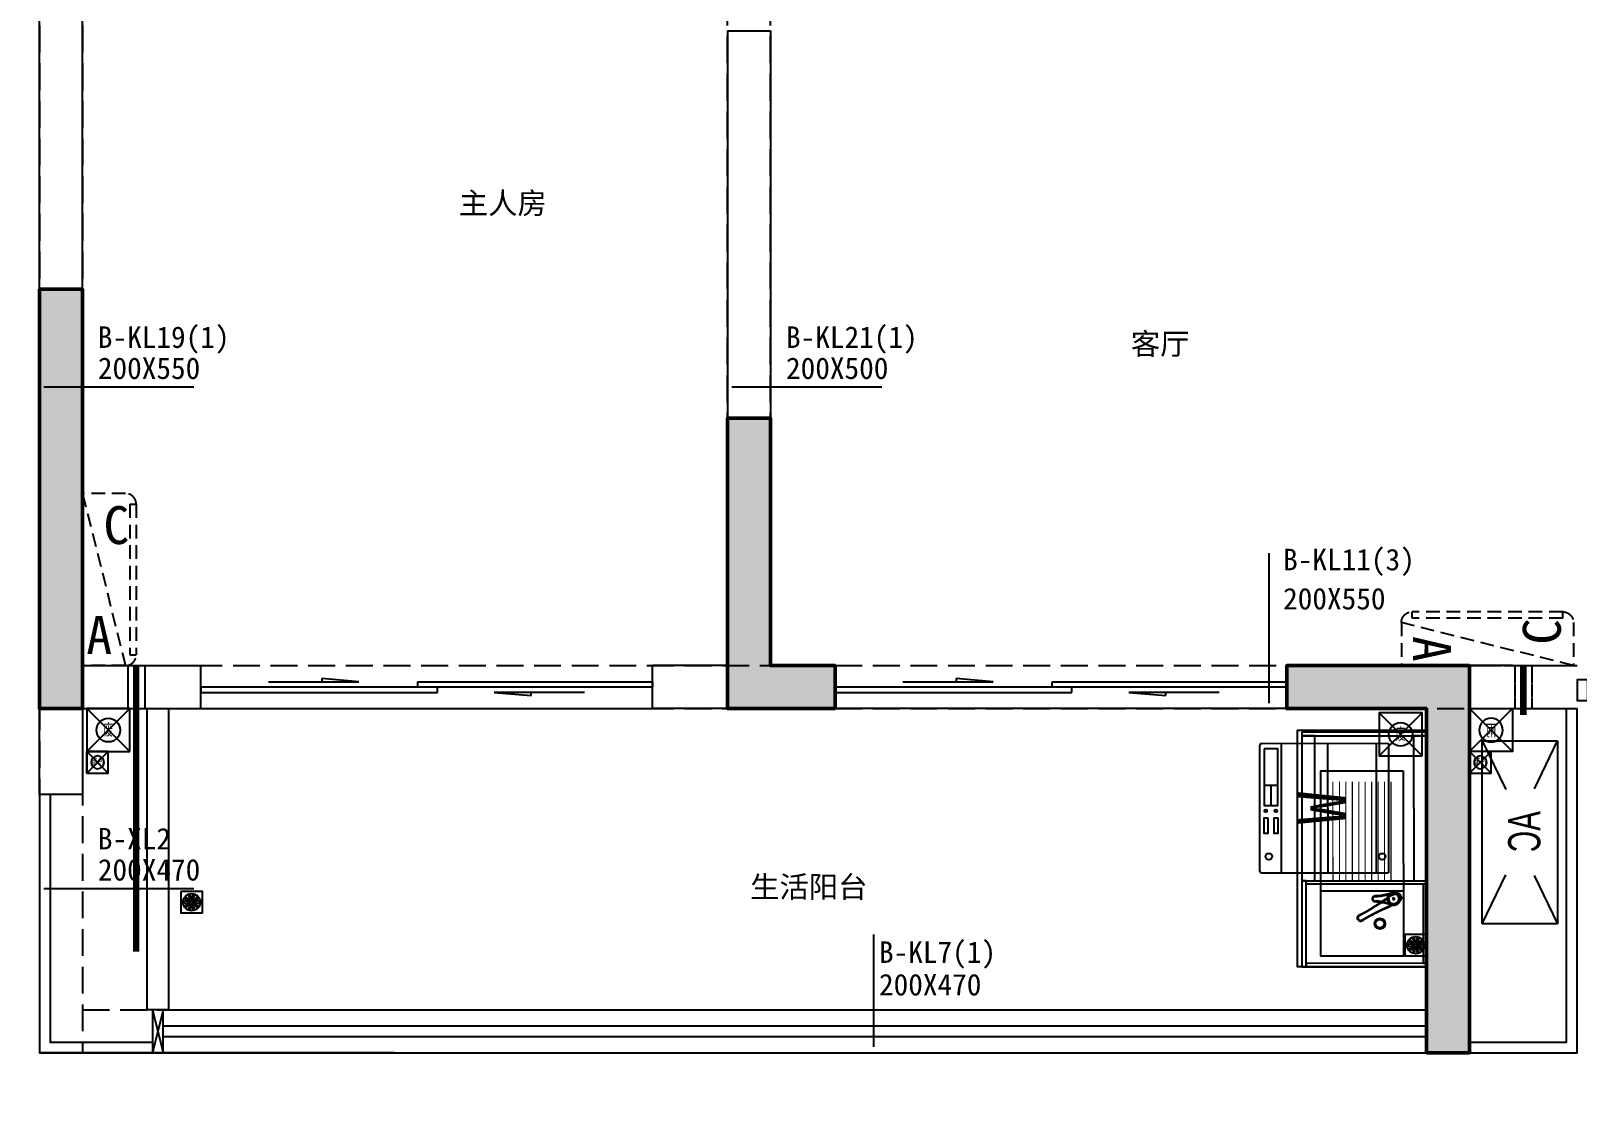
# Model space of a CAD drawing. Header units: millimetres. Extents: x -102565 to 103504, y -132507 to -120.
# Drawn here: x 5559 to 12749, y -31306 to -26267 of the extents above; entities that cross this region are included whole.
import ezdxf
from ezdxf import colors
from ezdxf.entities.mleader import LeaderData, LeaderLine
from ezdxf.enums import TextEntityAlignment as Align
from ezdxf.math import Vec2, Vec3

# ---------------------------------------------------------------- set-up
doc = ezdxf.new("R2010")
doc.units = ezdxf.units.MM
doc.header["$LTSCALE"] = 10
for name, pattern in [('A02-G-MAIN-洋房3号户型_设计区$0$HIDDEN2', [0.1875, 0.125, -0.0625]), ('A02-G-MAIN-洋房4号户型_设计区$0$A02-G-MAIN-B户型报建_设计区$0$DASH', [0.35, 0.25, -0.1]), ('A02-G-MAIN-洋房4号户型_设计区$0$DASH', [0.35, 0.25, -0.1]), ('DASH', [0.35, 0.25, -0.1]), ('HIDDEN', [9.525, 6.35, -3.175])]:
    doc.linetypes.add(name, pattern=pattern)
doc.layers.get('Defpoints').update_dxf_attribs({"color": 9})
for name, color, linetype in [('-B10  平         面  LESS', 3, 'Continuous'), ('-B12  平         地  LESS', 1, 'Continuous'), ('-B1234平 地 天 间  LESS', 7, 'Continuous'), ('-B13  平         天  LESS', 1, 'Continuous'), ('-B14  平 面 注 释  LESS', 1, 'Continuous'), ('-B60  给   排   水  LESS', 2, 'Continuous'), ('A02-G-MAIN-洋房3号户型_设计区$0$A_EQPM_KICH(厨房设备)', 8, 'Continuous'), ('A02-G-MAIN-洋房3号户型_设计区$0$A_FLOR_FTMT_FIXD(固定家具)', 8, 'Continuous'), ('A02-G-MAIN-洋房3号户型_设计区$0$p-furn1A', 30, 'Continuous'), ('A02-G-MAIN-洋房4号户型_设计区$0$A02-G-MAIN-E户型报建_设计区$0$A_EQPM_SMAL(空调室内外机)', 1, 'Continuous'), ('A02-G-MAIN-洋房4号户型_设计区$0$A_DOOR(门)', 3, 'Continuous'), ('A02-G-MAIN-洋房4号户型_设计区$0$A_FLOR_BORD(边缘)', 7, 'Continuous'), ('A02-G-MAIN-洋房4号户型_设计区$0$A_HDWR(配件)', 1, 'Continuous'), ('A02-G-MAIN-洋房4号户型_设计区$0$A_HOLE(洞)', 3, 'Continuous'), ('A02-G-MAIN-洋房6号户型_设计区$0$A_HDWR(配件)', 1, 'Continuous'), ('A21-G-BASE-D户型放大图_设计区$0$S_COCR_PIPE（冷凝水管）', 30, 'A21-G-BASE-D户型放大图_设计区$0$空调冷凝水管'), ('A21-G-BASE-D户型放大图_设计区$0$S_RAIN_PIPE（雨水管）', 80, 'A21-G-BASE-D户型放大图_设计区$0$雨水管'), ('A21-G-BASE-D户型放大图_设计区$0$S_WAST_GRAV_PIPE（重力废水管）', 20, 'A21-G-BASE-D户型放大图_设计区$0$废水管'), ('A21-G-BASE-D户型放大图_设计区$0$S_WSD_VERT_PIPE（给排水立管）', 210, 'Continuous'), ('c-ceilbeam', 5, 'Continuous'), ('S10-G-WACO-D户型COSF_设计区$0$G_COL_HATCH（墙柱填充）', 252, 'Continuous'), ('W20-12-G-SDMN-SF水条件_设计区$0$S_WSD_VERT_PIPE（给排水立管）', 210, 'Continuous'), ('建筑梁位', 1, 'Continuous')]:
    doc.layers.add(name, color=color, linetype=linetype)
doc.layers.add('S10-G-WACO-D户型COSF_设计区$0$G_COL（墙柱）', color=4, linetype='Continuous', lineweight=50)
doc.styles.add('A02-G-MAIN-洋房3号户型_设计区$0$YS4', font='simhei.ttf')
doc.styles.add('A02-G-MAIN-洋房4号户型_设计区$0$A02-G-MAIN-E户型报建_设计区$0$HZ', font='hysz.shx', dxfattribs={"width": 0.65, "bigfont": 'hyfs.shx'})
doc.styles.add('A21-G-BASE-D户型放大图_设计区$0$HZ', font='hysz.shx', dxfattribs={"width": 0.65, "bigfont": 'hyfs.shx'})
doc.styles.add('LESS标准文字', font='simhei.ttf', dxfattribs={"height": 2})
doc.styles.add('黑体', font='simhei.ttf')
doc.linetypes.add('A21-G-BASE-D户型放大图_设计区$0$废水管', pattern='A,2,-0.1,["F",A21-G-BASE-D户型放大图_设计区$0$HZ,S=0.12,R=0,X=-0.055,Y=-0.06],-0.1', length=2.2)
doc.linetypes.add('A21-G-BASE-D户型放大图_设计区$0$空调冷凝水管', pattern='A,2,-0.1,["N",A21-G-BASE-D户型放大图_设计区$0$HZ,S=0.12,R=0,X=-0.06,Y=-0.06],-0.1', length=2.2)
doc.linetypes.add('A21-G-BASE-D户型放大图_设计区$0$雨水管', pattern='A,2,-0.1,["Y",A21-G-BASE-D户型放大图_设计区$0$HZ,S=0.12,R=0,X=-0.055,Y=-0.06],-0.1', length=2.2)

# ---------------------------------------------------------------- blocks, each defined once
blk = doc.blocks.new('_Dot')
at = {"color": 0, "linetype": 'ByBlock', "lineweight": -2}
blk.add_line((-0.5, 0), (-1, 0), dxfattribs=at)
at = {"color": 0, "linetype": 'ByBlock', "const_width": 0.5}
blk.add_lwpolyline([(-0.25, 0, 1), (0.25, 0, 1)], format="xyb", close=True, dxfattribs=at)
blk = doc.blocks.new('ree13212')
at = {"layer": 'c-ceilbeam', "color": 3}
for p, q in [((4329.9, -45312.1), (5027.7, -45312.1)), ((7529.9, -45312.1), (8227.7, -45312.1)), ((10028.6, -46782.8), (10028.6, -46085)), ((4329.9, -47643.5), (5027.7, -47643.5)), ((8190, -48380.9), (8190, -47857.9))]:
    blk.add_line(p, q, dxfattribs=at)
at = {"layer": 'W20-12-G-SDMN-SF水条件_设计区$0$S_WSD_VERT_PIPE（给排水立管）', "color": 1, "linetype": 'DASH', "ltscale": 50}
for p, q in [((4310.3, -39607.8), (4310.3, -48407.8)), ((4510.3, -39607.8), (4510.3, -48407.8)), ((7510.3, -46607.8), (7510.3, -42507.8)), ((7710.3, -46607.8), (7710.3, -42707.8)), ((4510.3, -46607.8), (15710.3, -46607.8)), ((4510.3, -46807.8), (15710.3, -46807.8)), ((4510.3, -48207.8), (10760.4, -48207.8)), ((4310.3, -48407.8), (10760.4, -48407.8))]:
    blk.add_line(p, q, dxfattribs=at)
at = {"layer": 'c-ceilbeam', "color": 3, "linetype": 'HIDDEN', "style": '黑体'}
for s, p in [('B-KL19(1)', (4581.8, -45131.2)), ('B-KL21(1)', (7781.8, -45131.2)), ('200X550', (4581.8, -45275.7)), ('200X500', (7781.8, -45275.7)), ('B-KL11(3)', (10093.4, -46165.1)), ('200X550', (10093.4, -46346.9)), ('B-XL2', (4581.8, -47462.7)), ('200X470', (4581.8, -47607.2)), ('B-KL7(1)', (8214.2, -47990)), ('200X470', (8214.2, -48141.1))]:
    blk.add_text(s, height=100, rotation=0.00074, dxfattribs=at).set_placement(p)
blk = doc.blocks.new('A02-G-MAIN-洋房4号户型_设计区$0$A02-G-MAIN-E户型报建_设计区$0$A$C70B335D5')
at = {"layer": '-B1234平 地 天 间  LESS', "color": 1}
for p, q in [((-850, 186), (-850, -164)), ((0, 186), (-850, 186)), ((-850, 186), (-623.2, 77)), ((0, 186), (-226.8, 77)), ((0, -164), (0, 186)), ((-627.8, -56.6), (-850, -164)), ((-224.5, -55.8), (0, -164)), ((-850, -164), (0, -164))]:
    blk.add_line(p, q, dxfattribs=at)
at = {"layer": '-B1234平 地 天 间  LESS', "color": 1, "style": 'A02-G-MAIN-洋房4号户型_设计区$0$A02-G-MAIN-E户型报建_设计区$0$HZ', "width": 0.7}
blk.add_text('AC', height=150, rotation=360, dxfattribs=at).set_placement((-523.7, -84))
blk = doc.blocks.new('空调')
at = {"color": 1, "linetype": 'HIDDEN'}
for p, q in [((50, 250), (750, 250)), ((50, 220), (50, 250)), ((50, 220), (750, 220)), ((750, 220), (750, 250)), ((0, 200), (0, 0)), ((0, 0), (800, 200)), ((800, 200), (800, 0))]:
    blk.add_line(p, q, dxfattribs=at)
at = {"linetype": 'HIDDEN'}
blk.add_lwpolyline([(800, 0), (0, 0)], dxfattribs=at)
at = {"color": 1, "linetype": 'HIDDEN'}
for centre, start, end in [((50, 200), 90, 180), ((750, 200), 0, 90)]:
    blk.add_arc(centre, 50, start, end, dxfattribs=at)
at = {"color": 1, "linetype": 'HIDDEN', "style": 'LESS标准文字'}
for s, p in [('C', (235.7, 97.9)), ('A', (746.5, 17.7))]:
    blk.add_text(s, height=176.4, rotation=90.41735, dxfattribs=at).set_placement(p)
blk = doc.blocks.new('A$C322362D0')
at = {"color": 1}
blk.add_lwpolyline([(0, 0), (100, 0), (100, 100), (0, 100)], close=True, dxfattribs=at)
at = {"color": 8}
for points in [[(33.9, 80.5, 0.583908), (26, 74.8), (42.5, 57.4, 0.513659), (45.2, 59.4), (33.9, 80.5)], [(66.1, 80.5), (54.8, 59.4, 0.513659), (57.5, 57.4), (74, 74.8, 0.583908), (66.1, 80.5)], [(16, 55.9), (39.6, 51.6, 0.513659), (40.6, 54.8), (19, 65.2, 0.583908), (16, 55.9)], [(16, 44.1, 0.583908), (19, 34.8), (40.6, 45.2, 0.513659), (39.6, 48.4), (16, 44.1)], [(33.9, 19.5), (45.2, 40.6, 0.513659), (42.5, 42.6), (26, 25.2, 0.583908), (33.9, 19.5)], [(66.1, 19.5, 0.583908), (74, 25.2), (57.5, 42.6, 0.513659), (54.8, 40.6), (66.1, 19.5)], [(81, 65.2), (59.4, 54.8, 0.513659), (60.4, 51.6), (84, 55.9, 0.583908), (81, 65.2)], [(81, 34.8, 0.583908), (84, 44.1), (60.4, 48.4, 0.513659), (59.4, 45.2), (81, 34.8)]]:
    blk.add_lwpolyline(points, format="xyb", dxfattribs=at)
for points in [[(45.1, 84.2), (48.3, 60.4, 0.513659), (51.7, 60.4), (54.9, 84.2, 0.583908)], [(45.1, 15.8, 0.583908), (54.9, 15.8), (51.7, 39.6, 0.513659), (48.3, 39.6)]]:
    blk.add_lwpolyline(points, format="xyb", close=True, dxfattribs=at)
for radius in [40, 6]:
    blk.add_circle((50, 50), radius, dxfattribs=at)
blk = doc.blocks.new('A02-G-MAIN-洋房3号户型_设计区$0$A$C6F7A352F')
at = {"color": 250}
blk.add_wipeout([(-101.5, -146.5), (-93.1, -133.9), (-88.1, -126), (-81.7, -115.4), (-70.5, -94.5), (-60.8, -74.8), (-54.5, -61.4), (-49.2, -50.2), (-39.1, -28.1), (-34.2, -16.9), (-31.6, -11), (-29.4, -3.9), (-29.7, 0), (-28.6, 7.9), (-25.1, 15.9), (-20.9, 21.1), (-17.8, 23.7), (-14.7, 25.8), (-13.5, 26.4), (-11.5, 27.3), (-4.4, 32.5), (-0.1, 34.4), (2.1, 35.1), (5, 35.8), (5, 35.8), (9.3, 34.9), (13.3, 33.5), (16, 32.2), (17.7, 31.1), (19.6, 29.8), (22.8, 26.9), (24.7, 24.6), (24.7, 24.6), (25.7, 21.8), (26.3, 19.3), (26.7, 16.7), (26.9, 14.4), (26.9, 12.5), (28.7, 7.5), (29.5, 3.1), (29.7, -0.9), (29.4, -3.7), (28.9, -6.8), (25.5, -15.9), (22.9, -24.4), (21.5, -29.8), (20.8, -32.4), (20.2, -34.8), (18.2, -44.5), (15.6, -61.5), (14.3, -75.2), (14.2, -82.3), (14.2, -86.5), (14, -87.6), (13, -90.4), (11.4, -92.9), (9.4, -95.2), (8.3, -96.1), (7.3, -96.7), (5.8, -97.4), (2.9, -98.5), (1.1, -98.8), (-2.3, -98.7), (-5.7, -97.4), (-7.5, -96.4), (-10.2, -94.1), (-12.6, -90.4), (-13.8, -86.6), (-13.8, -81.4), (-14.1, -73.9), (-14.4, -70.1), (-14.7, -66.8), (-15.2, -62.2), (-15.7, -58.8), (-21.2, -67.1), (-25.6, -73.6), (-28, -77.2), (-32.2, -83.6), (-36.6, -90.3), (-41.1, -97.4), (-45.4, -104.1), (-54.1, -118.6), (-60, -128.6), (-72.2, -152.6), (-75.9, -160.9), (-77.4, -163.1), (-81.4, -166.4), (-86.6, -168.2), (-92.1, -168), (-94.9, -167), (-98.7, -164.4), (-101.2, -161.4), (-102.7, -158.2), (-103.4, -153.7), (-103.1, -151), (-102.6, -148.9)], dxfattribs=at).dxf.layer = 'A02-G-MAIN-洋房3号户型_设计区$0$A_EQPM_KICH(厨房设备)'
at = {"layer": 'A02-G-MAIN-洋房3号户型_设计区$0$A_EQPM_KICH(厨房设备)', "color": 8, "linetype": 'ByBlock'}
for p, q in [((-7.2, 4), (7.2, -4)), ((-3.3, -5.9), (3.3, 5.9))]:
    blk.add_line(p, q, dxfattribs=at)
at = {"layer": 'A02-G-MAIN-洋房3号户型_设计区$0$A_EQPM_KICH(厨房设备)', "linetype": 'ByBlock'}
for p, q in [((-13.9, -78.1), (-13.8, -86.6)), ((14.2, -78.1), (14.2, -86.5))]:
    blk.add_line(p, q, dxfattribs=at)
at = {"layer": 'A02-G-MAIN-洋房3号户型_设计区$0$A_EQPM_KICH(厨房设备)', "color": 8, "linetype": 'A02-G-MAIN-洋房3号户型_设计区$0$HIDDEN2'}
blk.add_circle((0, 0), 23.5, dxfattribs=at)
at = {"layer": 'A02-G-MAIN-洋房3号户型_设计区$0$A_EQPM_KICH(厨房设备)', "color": 8}
for centre, radius, start, end in [((40.1, -34.5), 75.5, 120.88613, 169.51934), ((-0.6, -3.6), 28.7, 127.2013, 183.24181), ((-4.4, 43), 11.8, 259.78947, 322.46108), ((-53.6, 18.2), 75.5, 311.69371, 0.32692), ((2.8, 8.3), 22, 61.19994, 93.68415), ((2.4, 8.5), 22, 27.5289, 60.01311), ((35.8, 20.4), 11.8, 158.75197, 221.42358), ((-0.6, -3.6), 28.7, 338.45419, 20.82548), ((-1391.2, 603.9), 1494, 329.78973, 335.2832), ((1234.2, -875.1), 1494, 145.92985, 151.37158), ((-167.1, -83.3), 156.3, 359.0637, 23.91361), ((167.4, -82.7), 156.3, 156.32078, 181.17069), ((0.2, -87.8), 11.1, 170.10821, 10.12619), ((-88.7, -153.7), 12.8, 152.83593, 334.41778)]:
    blk.add_arc(centre, radius, start, end, dxfattribs=at)
at = {"layer": 'A02-G-MAIN-洋房3号户型_设计区$0$A_EQPM_KICH(厨房设备)', "linetype": 'ByBlock'}
for centre, radius, start, end in [((66.3, -37.1), 101.3, 142.75184, 165.03118), ((0, 0), 29.7, 112.81027, 208.71633), ((10.5, 4.6), 31.6, 99.89679, 141.72479), ((-69.3, 39.3), 101.3, 316.18187, 338.4612), ((1.4, 6.3), 29.7, 38.19479, 83.01826), ((-4.7, 13.2), 31.6, 339.48825, 21.31626), ((0, 0), 29.7, 331.51806, 24.97151), ((-1652.7, 692.8), 1767.2, 333.46391, 336.53236), ((1445.7, -1052.6), 1767.2, 144.68068, 147.74913), ((-254.8, -90.9), 241.3, 3.04453, 18.53093), ((255.1, -89.9), 241.3, 161.70347, 177.18986), ((-457.3, 101), 433.4, 325.16825, 333.18059), ((320.1, -336.9), 433.4, 148.03246, 156.04479), ((0.7, -84.1), 14.8, 189.57805, 267.89049), ((-0.4, -84.1), 14.8, 272.3439, 350.65634), ((-88.7, -153.7), 14.7, 140.08526, 341.12779)]:
    blk.add_arc(centre, radius, start, end, dxfattribs=at)
at = {"layer": 'A02-G-MAIN-洋房3号户型_设计区$0$A_EQPM_KICH(厨房设备)', "color": 8, "linetype": 'A02-G-MAIN-洋房3号户型_设计区$0$HIDDEN2'}
blk.add_arc((0, 0), 29.7, 208.71633, 331.51806, dxfattribs=at)
blk = doc.blocks.new('12EWQE')
at = {"extrusion": (0.00031036, -0.000749053, 1)}
for p, q in [((125389.4, -15587.9, 1), (125389.6, -16167.9, 0.6)), ((125989.2, -15577.7, 0.8), (125399.4, -15577.9, 1)), ((125489.4, -15577.9, 1), (125489.6, -16177.9, 0.5)), ((125705.8, -15577.8, 0.9), (125705.9, -16177.8, 0.5)), ((125474.2, -15771.6, 0.8), (125410, -15771.6, 0.9)), ((125442.1, -15771.6, 0.9), (125442.1, -15864.7, 0.8)), ((125399.6, -16177.9, 0.6), (125989.3, -16177.7, 0.4)), ((126057.8, -16263.4, 0.3), (125673.7, -16263.5, 0.4))]:
    blk.add_line(p, q, dxfattribs=at)
at = {"color": 8, "extrusion": (0.00031036, -0.000749053, 1)}
for p, q in [((125932.3, -16177.8, 0.4), (125932.2, -15577.8, 0.8)), ((125989.2, -15577.7, 0.8), (125989.3, -16177.7, 0.4))]:
    blk.add_line(p, q, dxfattribs=at)
at = {"linetype": 'ByBlock', "extrusion": (0.00031036, -0.000749053, 1), "elevation": 51.6}
blk.add_lwpolyline([(126165.6, -15514.7), (126165.8, -16614.7), (125565.8, -16614.8), (125565.6, -15514.8)], close=True, dxfattribs=at)
at = {"extrusion": (0.00031036, -0.000749053, 1), "elevation": 51.6}
for points in [[(125585.6, -15540.8), (125585.8, -16214.8), (125645.8, -16214.8), (125645.6, -15540.8)], [(126057.7, -15704.2), (126057.9, -16566), (125673.8, -16566.1), (125673.6, -15704.2)], [(125585.8, -16214.8), (125585.8, -16614.8), (125605.8, -16614.8), (125605.8, -16214.8)]]:
    blk.add_lwpolyline(points, close=True, dxfattribs=at)
at = {"color": 8, "extrusion": (0.00031036, -0.000749053, 1), "const_width": 5, "elevation": 51.6}
for points in [[(125730.4, -15754.2), (125730.5, -16212.5)], [(125760.4, -15754.2), (125760.5, -16212.5)], [(125790.4, -15754.2), (125790.5, -16212.5)], [(125820.4, -15754.2), (125820.5, -16212.5)], [(125850.4, -15754.2), (125850.5, -16212.5)], [(125880.4, -15754.2), (125880.5, -16212.5)], [(125910.4, -15754.2), (125910.5, -16212.5)], [(125940.4, -15754.2), (125940.5, -16212.4)], [(125970.4, -15754.2), (125970.5, -16212.4)], [(126000.4, -15754.2), (126000.5, -16212.4)]]:
    blk.add_lwpolyline(points, dxfattribs=at)
at = {"color": 8, "extrusion": (0.00031036, -0.000749053, 1)}
blk.add_circle((125958.9, -16102.7, 51.6), 15.2, dxfattribs=at)
at = {"extrusion": (0.00031036, -0.000749053, 1)}
for radius in [25, 20]:
    blk.add_circle((125949, -16414.3, 51.6), radius, dxfattribs=at)
at = {"layer": 'A02-G-MAIN-洋房3号户型_设计区$0$A_FLOR_FTMT_FIXD(固定家具)', "extrusion": (0.00031036, -0.000749053, 1), "elevation": 51.6}
for points in [[(126165.6, -15514.7), (126165.8, -16614.7), (125565.8, -16614.8), (125565.6, -15514.8)], [(126165.6, -15514.7), (126165.8, -16614.7), (125565.8, -16614.8), (125565.6, -15514.8)], [(125585.6, -15524.8), (125585.6, -15540.8), (126165.6, -15540.7), (126165.6, -15524.7)], [(126105.6, -15540.7), (126105.8, -16214.7), (126165.8, -16214.7), (126165.6, -15540.7)], [(125409.9, -15602.3), (125410, -15864.7), (125474.2, -15864.7), (125474.1, -15602.3)], [(125428.2, -15923), (125428.2, -15995), (125410.7, -15995), (125410.7, -15923)], [(125474.2, -15923), (125474.2, -15994.9), (125456.7, -15994.9), (125456.7, -15923)], [(126165.8, -16214.7), (126165.8, -16230.7), (125605.8, -16230.8), (125605.8, -16214.8)], [(126149.8, -16230.7), (126149.8, -16598.7), (126165.8, -16598.7), (126165.8, -16230.7)], [(125605.8, -16598.8), (125605.8, -16614.8), (126165.8, -16614.7), (126165.8, -16598.7)]]:
    blk.add_lwpolyline(points, close=True, dxfattribs=at)
at = {"layer": 'A02-G-MAIN-洋房3号户型_设计区$0$A_FLOR_FTMT_FIXD(固定家具)', "extrusion": (0.00031036, -0.000749053, 1)}
for centre, radius in [((125418.7, -15890, 51.6), 6.66), ((125464.4, -15890, 51.6), 6.66), ((125432.1, -16102.8, 51.6), 15.2)]:
    blk.add_circle(centre, radius, dxfattribs=at)
for centre, start, end in [((125399.4, -15587.8, 51.6), 90.012, 180.012), ((125399.6, -16167.8, 51.6), 180.012, 270.012)]:
    blk.add_arc(centre, 10, start, end, dxfattribs=at)
at = {"layer": 'A02-G-MAIN-洋房3号户型_设计区$0$p-furn1A', "color": 3, "linetype": 'ByBlock', "lineweight": -2, "extrusion": (0.00031036, -0.000749053, 1), "style": 'A02-G-MAIN-洋房3号户型_设计区$0$YS4', "text_generation_flag": 4}
blk.add_text('W', height=225, rotation=270.012, dxfattribs=at).set_placement((125791.5, -15800.4, 51.5))
at = {"extrusion": (0.00031036, -0.000749053, 1), "xscale": -0.9999999999999999, "rotation": 270.0119962181107}
blk.add_blockref('A02-G-MAIN-洋房3号户型_设计区$0$A$C6F7A352F', (126013.1, -16299, 51.6), dxfattribs=at)
at = {"layer": 'A02-G-MAIN-洋房3号户型_设计区$0$A_EQPM_KICH(厨房设备)', "linetype": 'ByBlock', "extrusion": (0.00031036, -0.000749053, 1)}
for p, q in [((125935, -16312.9, 0.3), (125926.5, -16312.9, 0.3)), ((125935, -16284.9, 0.3), (125926.6, -16284.9, 0.3))]:
    blk.add_line(p, q, dxfattribs=at)
at = {"layer": 'A02-G-MAIN-洋房3号户型_设计区$0$A_EQPM_KICH(厨房设备)', "color": 8, "linetype": 'ByBlock', "extrusion": (0.00031036, -0.000749053, 1)}
for p, q in [((126007.2, -16302.3, 0.3), (126018.9, -16295.7, 0.3)), ((126017.1, -16306.2, 0.3), (126009, -16291.9, 0.3))]:
    blk.add_line(p, q, dxfattribs=at)
at = {"layer": 'A02-G-MAIN-洋房3号户型_设计区$0$A_EQPM_KICH(厨房设备)', "color": 8, "linetype": 'A02-G-MAIN-洋房3号户型_设计区$0$HIDDEN2', "extrusion": (0.00031036, -0.000749053, 1)}
blk.add_circle((126013.1, -16299, 51.6), 23.5, dxfattribs=at)
at = {"layer": 'A02-G-MAIN-洋房3号户型_设计区$0$A_EQPM_KICH(厨房设备)', "color": 8, "extrusion": (0.00031036, -0.000749053, 1)}
for centre, radius, start, end in [((125137.8, -15065, 51.6), 1494, 298.64042, 304.08215), ((125925.3, -16298.8, 51.6), 11.1, 79.88581, 279.90379), ((125930.4, -16131.6, 51.6), 156.3, 268.84131, 293.69121), ((125929.8, -16466.1, 51.6), 156.3, 66.09838, 90.94829), ((126031.3, -16352.6, 51.6), 75.5, 89.68508, 138.31829), ((125978.5, -16258.9, 51.6), 75.5, 280.49266, 329.12587), ((126009.5, -16299.6, 51.6), 28.7, 69.18652, 111.55781), ((126009.5, -16299.6, 51.6), 28.7, 266.77019, 322.81069), ((126033.4, -16263.2, 51.6), 11.8, 228.58841, 291.26003), ((126021.6, -16296.6, 51.6), 22, 29.99889, 62.48309), ((126021.4, -16296.2, 51.6), 22, 356.32785, 28.81206), ((126056, -16303.3, 51.6), 11.8, 127.55092, 190.22253), ((125859.4, -16387.7, 51.6), 12.8, 115.59422, 297.17606), ((126617.2, -17690.1, 51.6), 1494, 114.7288, 120.22226)]:
    blk.add_arc(centre, radius, start, end, dxfattribs=at)
at = {"layer": 'A02-G-MAIN-洋房3号户型_设计区$0$A_EQPM_KICH(厨房设备)', "linetype": 'ByBlock', "extrusion": (0.00031036, -0.000749053, 1)}
for centre, radius, start, end in [((124960.2, -14853.5, 51.6), 1767.2, 302.26286, 305.33131), ((125929, -16299.4, 51.6), 14.8, 99.35565, 177.66809), ((125929, -16298.3, 51.6), 14.8, 182.1215, 260.43394), ((125923.1, -16043.9, 51.6), 241.3, 272.82213, 288.30853), ((125922.2, -16553.8, 51.6), 241.3, 71.48107, 86.96747), ((126052.4, -16368.3, 51.6), 101.3, 111.55079, 133.83013), ((126013.1, -16299, 51.6), 29.7, 241.29566, 337.20172), ((126013.1, -16299, 51.6), 29.7, 65.04049, 118.49393), ((125975.9, -16232.7, 51.6), 101.3, 284.98082, 307.26015), ((126026.2, -16303.7, 51.6), 31.6, 68.69574, 110.52374), ((126017.7, -16288.5, 51.6), 31.6, 308.2872, 350.11521), ((126019.4, -16297.6, 51.6), 29.7, 6.99374, 51.81721), ((125859.4, -16387.7, 51.6), 14.7, 108.88421, 309.92674), ((125676.1, -15978.9, 51.6), 433.4, 293.9672, 301.97954), ((126114.2, -16756.2, 51.6), 433.4, 116.83141, 124.84374), ((126706.2, -17951.5, 51.6), 1767.2, 113.47963, 116.54808)]:
    blk.add_arc(centre, radius, start, end, dxfattribs=at)
at = {"layer": 'A02-G-MAIN-洋房3号户型_设计区$0$A_EQPM_KICH(厨房设备)', "color": 8, "linetype": 'A02-G-MAIN-洋房3号户型_设计区$0$HIDDEN2', "extrusion": (0.00031036, -0.000749053, 1)}
blk.add_arc((126013.1, -16299, 51.6), 29.7, 118.49393, 241.29566, dxfattribs=at)
blk = doc.blocks.new('A02-G-MAIN-洋房4号户型_设计区$0$A02-G-MAIN-B户型报建_设计区$0$a-$DorLib2D$00000131')
at = {"color": 0, "linetype": 'Continuous'}
for p, q in [((0.15, 0.125), (0.2319, 0.1973)), ((0.2319, 0.1973), (0.2319, 0.125)), ((-0.5, 0.125), (-0.5, 0)), ((0.0192, 0.125), (-0.5, 0.125)), ((0.0192, 0), (0.0192, 0.125)), ((0.35, 0.125), (0.15, 0.125)), ((-0.5, 0), (0.0192, 0)), ((-0.024, 0), (0.5, 0)), ((-0.024, -0.125), (-0.024, 0)), ((0.5, 0), (0.5, -0.125)), ((-0.35, -0.125), (-0.15, -0.125)), ((-0.2319, -0.1973), (-0.2319, -0.125)), ((-0.15, -0.125), (-0.2319, -0.1973)), ((0.5, -0.125), (-0.024, -0.125))]:
    blk.add_line(p, q, dxfattribs=at)
blk = doc.blocks.new('S10-G-WACO-D户型COSF_设计区')
at = {"layer": 'S10-G-WACO-D户型COSF_设计区$0$G_COL_HATCH（墙柱填充）'}
h = blk.add_hatch(color=0, dxfattribs=at)
h.dxf.hatch_style = 1
h.paths.add_polyline_path([(24100, 13650), (24100, 11700), (24300, 11700), (24300, 13650)])
h = blk.add_hatch(color=0, dxfattribs=at)
h.dxf.hatch_style = 1
h.paths.add_polyline_path([(27800, 11700), (27800, 11900), (27500, 11900), (27500, 13050), (27300, 13050), (27300, 11700)])
h = blk.add_hatch(color=0, dxfattribs=at)
h.dxf.hatch_style = 1
h.paths.add_polyline_path([(30750, 11900), (29900, 11900), (29900, 11700), (30550, 11700), (30550.3, 10100), (30750.3, 10100)])
at = {"layer": 'S10-G-WACO-D户型COSF_设计区$0$G_COL（墙柱）', "color": 0}
for points in [[(24100, 13650), (24100, 11700), (24300, 11700), (24300, 13650)], [(27800, 11700), (27800, 11900), (27500, 11900), (27500, 13050), (27300, 13050), (27300, 11700)], [(30750, 11900), (29900, 11900), (29900, 11700), (30550, 11700), (30550, 11700), (30550.3, 10100), (30750.3, 10100)]]:
    blk.add_lwpolyline(points, close=True, dxfattribs=at)
blk = doc.blocks.new('A21-G-BASE-D户型放大图_设计区$0$冷凝水立管DN50')
at = {"layer": 'A21-G-BASE-D户型放大图_设计区$0$S_WSD_VERT_PIPE（给排水立管）'}
blk.add_circle((0, 0), 30, dxfattribs=at)
at = {"layer": 'Defpoints', "color": 252}
blk.add_lwpolyline([(-50, 50), (50, 50), (50, -50), (-50, -50), (-50, 50), (50, -50), (50, 50), (-50, -50)], dxfattribs=at)
at = {"layer": 'Defpoints', "color": 252, "style": 'A21-G-BASE-D户型放大图_设计区$0$HZ', "width": 0.7}
blk.add_text('冷凝', height=32, dxfattribs=at).set_placement((0.1, -15.3), align=Align.CENTER)
blk = doc.blocks.new('A21-G-BASE-D户型放大图_设计区$0$废水立管100')
at = {"layer": 'A21-G-BASE-D户型放大图_设计区$0$S_WSD_VERT_PIPE（给排水立管）'}
blk.add_circle((0, 0), 55, dxfattribs=at)
at = {"layer": 'Defpoints', "color": 252}
blk.add_lwpolyline([(100, -100), (100, 100), (-100, 100), (-100, -100)], close=True, dxfattribs=at)
for points in [[(-100, 100), (100, -100)], [(100, 100), (-100, -100)]]:
    blk.add_lwpolyline(points, dxfattribs=at)
at = {"layer": 'Defpoints', "color": 252, "style": 'A21-G-BASE-D户型放大图_设计区$0$HZ', "width": 0.7}
blk.add_text('废', height=62.5, dxfattribs=at).set_placement((-0.8, -30.9), align=Align.CENTER)
blk = doc.blocks.new('A21-G-BASE-D户型放大图_设计区$0$雨水立管100')
at = {"layer": 'A21-G-BASE-D户型放大图_设计区$0$S_WSD_VERT_PIPE（给排水立管）'}
blk.add_circle((-200, -300.3), 55, dxfattribs=at)
at = {"layer": 'Defpoints', "color": 252}
blk.add_lwpolyline([(-100, -400.3), (-100, -200.3), (-300, -200.3), (-300, -400.3)], close=True, dxfattribs=at)
for points in [[(-300, -200.3), (-100, -400.3)], [(-100, -200.3), (-300, -400.3)]]:
    blk.add_lwpolyline(points, dxfattribs=at)
at = {"layer": 'Defpoints', "color": 252, "style": 'A21-G-BASE-D户型放大图_设计区$0$HZ', "width": 0.7}
blk.add_text('雨', height=62.5, rotation=360, dxfattribs=at).set_placement((-200.8, -334.5), align=Align.CENTER)

msp = doc.modelspace()

# ---------------------------------------------------------------- linework, layer by layer
at = {"layer": '-B1234平 地 天 间  LESS'}
for p, q in [((5599.1, -29416.7), (5599.1, -24916.7)), ((5799.1, -29216.7), (5799.1, -24916.7)), ((8799.1, -26266.7), (8799.1, -29216.7)), ((8999.1, -26266.7), (8999.1, -29216.7)), ((5799.1, -29216.7), (6349.1, -29216.7)), ((6009.1, -29216.7), (6009.1, -29416.7)), ((6089.1, -29216.7), (6089.1, -29416.7)), ((6349.1, -29416.7), (6349.1, -29216.7)), ((8449.1, -29416.7), (8449.1, -29216.7)), ((8799.1, -29216.7), (8449.1, -29216.7)), ((8999.1, -29216.7), (9299.1, -29216.7)), ((9299.1, -29216.7), (9299.1, -29416.7)), ((12449.1, -29216.7), (12749.1, -29216.7)), ((5799.1, -29416.7), (6349.1, -29416.7)), ((9299.1, -29416.7), (8449.1, -29416.7)), ((11399.7, -29416.7), (12049.1, -29416.7)), ((12049.1, -29416.7), (12049.1, -31016.7))]:
    msp.add_line(p, q, dxfattribs=at)
for points in [[(8799.1, -26266.7), (8999.1, -26266.7)], [(12449.1, -29216.7), (11399.1, -29216.7), (11399.1, -29416.7)], [(5799.1, -29416.7), (5799.1, -29816.7), (5599.1, -29816.7), (5599.1, -29416.7)], [(12049.1, -31016.7), (12249.1, -31016.7), (12249.1, -29416.7), (12749.1, -29416.7)], [(5949.1, -31016.7), (5599.1, -31016.7)]]:
    msp.add_lwpolyline(points, dxfattribs=at)
msp.add_lwpolyline([(6099.4, -29416.7), (6199.4, -29416.7), (6199.4, -30816.6), (6099.4, -30816.6)], close=True, dxfattribs=at)
at = {"layer": 'A02-G-MAIN-洋房4号户型_设计区$0$A_FLOR_BORD(边缘)'}
msp.add_line((6174.4, -30816.7), (12049.1, -30816.7), dxfattribs=at)
at = {"layer": 'A02-G-MAIN-洋房4号户型_设计区$0$A_FLOR_BORD(边缘)', "linetype": 'A02-G-MAIN-洋房4号户型_设计区$0$A02-G-MAIN-B户型报建_设计区$0$DASH'}
msp.add_line((6174.4, -31016.7), (12049.1, -31016.7), dxfattribs=at)
at = {"layer": 'A02-G-MAIN-洋房4号户型_设计区$0$A_FLOR_BORD(边缘)'}
for points in [[(6349.1, -29416.7), (8549.1, -29416.7)], [(11399.7, -29416.7), (9299.1, -29416.7)]]:
    msp.add_lwpolyline(points, dxfattribs=at)
at = {"layer": 'A02-G-MAIN-洋房4号户型_设计区$0$A_HDWR(配件)'}
for p, q in [((6174.4, -30891.7), (12049.1, -30891.7)), ((6174.4, -30941.7), (12049.1, -30941.7))]:
    msp.add_line(p, q, dxfattribs=at)
msp.add_lwpolyline([(12799, -29283.7), (12749, -29283.7), (12749, -29379.7), (12799, -29379.7)], close=True, dxfattribs=at)
for points in [[(12249.1, -31016.7), (12749.1, -31016.7), (12749.1, -29416.7)], [(12249.1, -30966.7), (12699.1, -30966.7), (12699.1, -29416.7)], [(5599.4, -29816.7), (5599.4, -31016.7), (6124.4, -31016.7)], [(5649.4, -29816.7), (5649.4, -30966.7), (6124.4, -30966.7)], [(7249.1, -31016.7), (5949.1, -31016.7)]]:
    msp.add_lwpolyline(points, dxfattribs=at)
at = {"layer": 'A02-G-MAIN-洋房4号户型_设计区$0$A_HOLE(洞)', "color": 3, "linetype": 'A02-G-MAIN-洋房4号户型_设计区$0$DASH', "ltscale": 0.6}
for p, q in [((12459, -29216.8), (12459, -29417.1)), ((12539, -29216.8), (12539, -29417.1))]:
    msp.add_line(p, q, dxfattribs=at)
at = {"layer": 'A02-G-MAIN-洋房4号户型_设计区$0$A_HOLE(洞)', "color": 3, "linetype": 'A02-G-MAIN-洋房4号户型_设计区$0$DASH', "ltscale": 0.6, "const_width": 30}
for points in [[(6049.1, -30546.4), (6049.1, -29216.6)], [(12499, -29446.8), (12499, -29216.7)]]:
    msp.add_lwpolyline(points, dxfattribs=at)
at = {"layer": 'A02-G-MAIN-洋房6号户型_设计区$0$A_HDWR(配件)'}
msp.add_lwpolyline([(6124.4, -30816.6), (6124.4, -31016.7), (6174.4, -31016.7), (6174.4, -30816.6)], close=True, dxfattribs=at)
for points in [[(6174.4, -30816.6), (6124.4, -31016.9)], [(6124.4, -30816.6), (6174.4, -31016.7)]]:
    msp.add_lwpolyline(points, dxfattribs=at)

# ---------------------------------------------------------------- block references
at = {"layer": '-B12  平         地  LESS', "rotation": 270.00068259203}
for p in [(6256.4, -30266.7), (11948.8, -30466.7)]:
    msp.add_blockref('A$C322362D0', p, dxfattribs=at)
at = {"layer": '-B13  平         天  LESS', "extrusion": (0, 0, -1), "xscale": -1, "zscale": -1, "rotation": 90}
msp.add_blockref('空调', (-5799.1, -28416.7), dxfattribs=at)
at = {"layer": '-B13  平         天  LESS', "extrusion": (0, 0, -1), "zscale": -1}
msp.add_blockref('空调', (-12732.1, -29216.7), dxfattribs=at)
at = {"layer": 'A02-G-MAIN-洋房4号户型_设计区$0$A02-G-MAIN-E户型报建_设计区$0$A_EQPM_SMAL(空调室内外机)', "extrusion": (0, 0, -1), "zscale": -1, "rotation": 270}
msp.add_blockref('A02-G-MAIN-洋房4号户型_设计区$0$A02-G-MAIN-E户型报建_设计区$0$A$C70B335D5', (-12494.4, -30416.7), dxfattribs=at)
at = {"layer": 'A02-G-MAIN-洋房4号户型_设计区$0$A_DOOR(门)', "extrusion": (0, 0, -1), "xscale": 2100, "yscale": 200, "zscale": -2100}
for p in [(-7399.1, -29316.7), (-10349.1, -29316.7)]:
    msp.add_blockref('A02-G-MAIN-洋房4号户型_设计区$0$A02-G-MAIN-B户型报建_设计区$0$a-$DorLib2D$00000131', p, dxfattribs=at)
at = {"layer": 'A21-G-BASE-D户型放大图_设计区$0$S_COCR_PIPE（冷凝水管）', "xscale": -1}
for p in [(5869.1, -29666.7), (12299.1, -29666.7)]:
    msp.add_blockref('A21-G-BASE-D户型放大图_设计区$0$冷凝水立管DN50', p, dxfattribs=at)
at = {"layer": 'A21-G-BASE-D户型放大图_设计区$0$S_RAIN_PIPE（雨水管）', "xscale": -1}
msp.add_blockref('A21-G-BASE-D户型放大图_设计区$0$雨水立管100', (12149.1, -29216.4), dxfattribs=at)
at = {"layer": 'A21-G-BASE-D户型放大图_设计区$0$S_WAST_GRAV_PIPE（重力废水管）'}
msp.add_blockref('A21-G-BASE-D户型放大图_设计区$0$废水立管100', (5919.1, -29516.7), dxfattribs=at)
at = {"layer": '建筑梁位', "color": 1, "linetype": 'Continuous'}
msp.add_blockref('ree13212', (1288.7, 17391.2), dxfattribs=at)

# ---------------------------------------------------------------- texts
at = {"layer": '-B14  平 面 注 释  LESS', "color": 3, "linetype": 'Continuous', "style": 'LESS标准文字'}
msp.add_text('生活阳台', height=100, dxfattribs=at).set_placement((8903.7, -30295.2))
at = {"layer": '-B14  平 面 注 释  LESS', "color": 3, "char_height": 100, "width": 936.061, "attachment_point": 1, "style": 'LESS标准文字'}
for s, insert in [('\\pi260.45;主人房', (7288.6, -27017, 0.2)), ('\\pi332.64;客厅', (10341.4, -27670.9))]:
    msp.add_mtext(s, dxfattribs=dict(at, insert=insert))

# ---------------------------------------------------------------- leaders
at = {"layer": '-B60  给   排   水  LESS'}
ml = msp.add_multileader_mtext('Standard', dxfattribs=at)
ml.set_content('清洁用水龙头H=700', color=3, style='LESS标准文字')
ml.set_leader_properties(color=1)
ml.set_arrow_properties(name='DOT')
ml.build(insert=Vec2(0, 0))
ml.multileader.update_dxf_attribs({"dogleg_length": 5, "arrow_head_size": 50, "scale": 50})
ctx = ml.context
ctx.base_point, ctx.scale, ctx.char_height, ctx.arrow_head_size, ctx.landing_gap_size, ctx.plane_origin = Vec3(29119.2, -31225.2), 50, 100, 50, 100, Vec3(29103.5, -30122.6)
ctx.text_align_type = 2
notes = []
notes.append((ctx, [(0, (1, 1, 0), (30479.9, -31225.2), (-1, 0), 311.8, [(0, [(30846.9, -30754.2)], 0, [])])]))
ctx.mtext.insert, ctx.mtext.width, ctx.mtext.alignment, ctx.mtext.flow_direction = Vec3(30068.1, -31174.9), 988.093, 3, 5
for ctx, leaders in notes:
    for number, flags, end, landing, length, lines in leaders:
        leader = LeaderData()
        leader.index, (leader.has_last_leader_line, leader.has_dogleg_vector, leader.attachment_direction) = number, flags
        leader.last_leader_point, leader.dogleg_vector, leader.dogleg_length = Vec3(end), Vec3(landing), length
        for number, points, colour, breaks in lines:
            line = LeaderLine()
            line.index, line.vertices, line.color, line.breaks = number, Vec3.list(points), colors.encode_raw_color(colour), breaks
            leader.lines.append(line)
        ctx.leaders.append(leader)

# ---------------------------------------------------------------- next in the draw order: block references
at = {"layer": '-B10  平         面  LESS'}
msp.add_blockref('12EWQE', (-114116.6, -14002, -0.8), dxfattribs=at)

# ---------------------------------------------------------------- next in the draw order: linework, layer by layer
at = {"layer": '-B1234平 地 天 间  LESS'}
msp.add_lwpolyline([(12049.1, -31016.7), (12249.1, -31016.7), (12249.1, -29416.7), (12749.1, -29416.7)], dxfattribs=at)

# ---------------------------------------------------------------- next in the draw order: block references
msp.add_blockref('S10-G-WACO-D户型COSF_设计区', (-18501.3, -41116.7), dxfattribs=at)
at = {"layer": 'A21-G-BASE-D户型放大图_设计区$0$S_WAST_GRAV_PIPE（重力废水管）'}
msp.add_blockref('A21-G-BASE-D户型放大图_设计区$0$废水立管100', (11928.6, -29536.6), dxfattribs=at)

# ---------------------------------------------------------------- next in the draw order: leaders
at = {"layer": '-B60  给   排   水  LESS'}
ml = msp.add_multileader_mtext('Standard', dxfattribs=at)
ml.set_content('洗衣机水龙头H=450', color=3, style='LESS标准文字')
ml.set_leader_properties(color=1)
ml.set_arrow_properties(name='DOT')
ml.build(insert=Vec2(0, 0))
ml.multileader.update_dxf_attribs({"dogleg_length": 5, "arrow_head_size": 50, "scale": 50})
ctx = ml.context
ctx.base_point, ctx.scale, ctx.char_height, ctx.arrow_head_size, ctx.landing_gap_size, ctx.plane_origin = Vec3(28119.1, -29717.1, -0.1), 50, 100, 50, 100, Vec3(28169.5, -30118.1, -0.1)
ctx.text_align_type = 2
notes = []
notes.append((ctx, [(0, (1, 1, 0), (29928.3, -29717.1, -0.1), (-1, 0), 399.7, [(0, [(30883.4, -30310.3, -0.1)], 0, [])])]))
ctx.mtext.insert, ctx.mtext.width, ctx.mtext.alignment, ctx.mtext.flow_direction = Vec3(29428.6, -29659.2, -0.1), 1455.841, 3, 5
ml = msp.add_multileader_mtext('Standard', dxfattribs=at)
ml.set_content('热水储水罐200L(落地安装）', color=3, style='LESS标准文字')
ml.set_leader_properties(color=1)
ml.set_arrow_properties(name='DOT')
ml.build(insert=Vec2(0, 0))
ml.multileader.update_dxf_attribs({"dogleg_length": 5, "arrow_head_size": 50, "scale": 50})
ctx = ml.context
ctx.base_point, ctx.scale, ctx.char_height, ctx.arrow_head_size, ctx.landing_gap_size, ctx.plane_origin = Vec3(27624.1, -30238.3, -0.1), 50, 100, 50, 100, Vec3(28169.5, -30639.4, -0.1)
ctx.text_align_type = 2
notes.append((ctx, [(0, (1, 1, 0), (29928.3, -30238.3, -0.1), (-1, 0), 399.7, [(0, [(30438.2, -30451.6, -0.1)], 0, [])])]))
ctx.mtext.insert, ctx.mtext.width, ctx.mtext.alignment, ctx.mtext.flow_direction = Vec3(29428.6, -30180.7, -0.1), 1927.621, 3, 5
ml = msp.add_multileader_mtext('Standard', dxfattribs=at)
ml.set_content('家用空气源热泵(挂墙安装，功率3.5kW)', color=3, style='LESS标准文字')
ml.set_leader_properties(color=1)
ml.set_arrow_properties(name='DOT')
ml.build(insert=Vec2(0, 0))
ml.multileader.update_dxf_attribs({"dogleg_length": 5, "arrow_head_size": 50, "scale": 50})
ctx = ml.context
ctx.base_point, ctx.scale, ctx.char_height, ctx.arrow_head_size, ctx.landing_gap_size, ctx.plane_origin = Vec3(26853.3, -30439, -0.1), 50, 100, 50, 100, Vec3(28169.5, -30840, -0.1)
ctx.text_align_type = 2
notes.append((ctx, [(0, (1, 1, 0), (29928.3, -30439, -0.1), (-1, 0), 399.7, [(0, [(30916.1, -30690.8, -0.1)], 0, [])])]))
ctx.mtext.insert, ctx.mtext.width, ctx.mtext.alignment, ctx.mtext.flow_direction = Vec3(29428.6, -30378.9, -0.1), 2639.872, 3, 5
for ctx, leaders in notes:
    for number, flags, end, landing, length, lines in leaders:
        leader = LeaderData()
        leader.index, (leader.has_last_leader_line, leader.has_dogleg_vector, leader.attachment_direction) = number, flags
        leader.last_leader_point, leader.dogleg_vector, leader.dogleg_length = Vec3(end), Vec3(landing), length
        for number, points, colour, breaks in lines:
            line = LeaderLine()
            line.index, line.vertices, line.color, line.breaks = number, Vec3.list(points), colors.encode_raw_color(colour), breaks
            leader.lines.append(line)
        ctx.leaders.append(leader)

doc.saveas('drawing.dxf')
